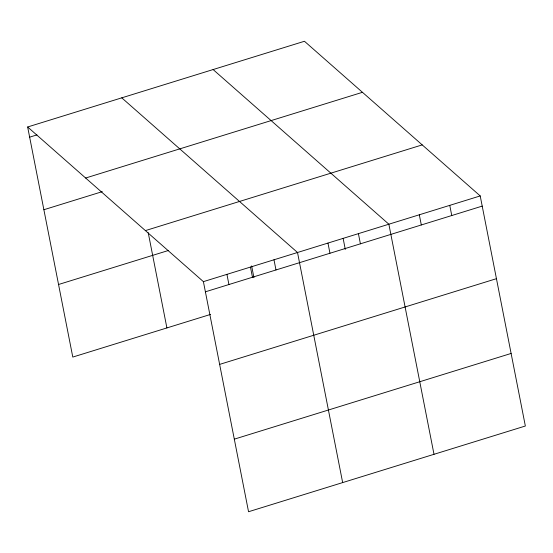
<?xml version="1.0" encoding="UTF-8"?>
<svg xmlns="http://www.w3.org/2000/svg" width="553" height="553" viewBox="0 0 553 553"><rect width="100%" height="100%" fill="white"/><g stroke="black" fill="none" stroke-linecap="round" stroke-linejoin="round"><path stroke-width="0.83" d="M27.65 126.983L304.454 41.268L480.211 195.928L525.35 426.017L248.546 511.732L203.4 281.643L27.65 126.983L72.789 357.072L210.52 314.422M29.648 137.158L36.947 134.897M85.646 178.018L362.457 92.31M43.887 209.725L102.298 191.642M145.404 230.601L422.209 144.893M58.556 284.498L168.306 250.516M203.4 281.643L480.211 195.928M205.398 291.818L482.202 206.11M219.638 364.392L496.442 278.677M234.306 439.158L511.11 353.45M213.112 69.554L388.863 224.214L434.001 454.303M121.764 97.84L297.514 252.5L342.66 482.589M449.762 205.357L451.76 215.539M419.312 214.785L421.31 224.96M358.413 233.643L360.411 243.818M343.143 238.447L345.293 249.417M327.964 243.071L329.961 253.246M273.991 259.786L275.982 269.961M251.629 265.889L253.945 277.703M250.461 267.071L252.458 277.247M226.93 274.357L228.928 284.532M148.218 232.675L166.902 327.929"/></g></svg>
